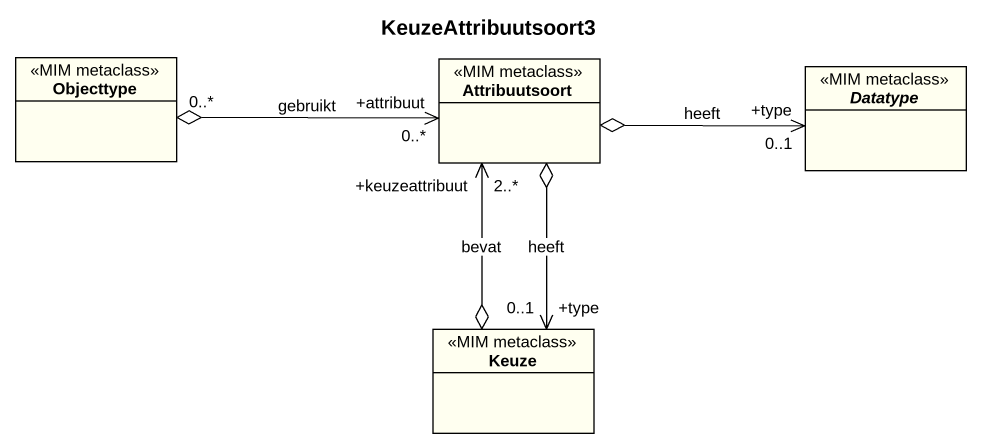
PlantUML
@startuml
title KeuzeAttribuutsoort3
hide circle
hide empty members
class Objecttype <<MIM metaclass>> #FFFFF0
class Attribuutsoort <<MIM metaclass>> #FFFFF0
abstract class Datatype <<MIM metaclass>> #FFFFF0
class Keuze <<MIM metaclass>> #FFFFF0
Attribuutsoort "+attribuut\n0..*" <-left-o "0..*" Objecttype : gebruikt
Attribuutsoort o-right-> "+type\n0..1" Datatype : heeft
Attribuutsoort o--> "+type\n0..1" Keuze : heeft
Attribuutsoort "+keuzeattribuut\n2..*" <--o Keuze : bevat
@enduml
